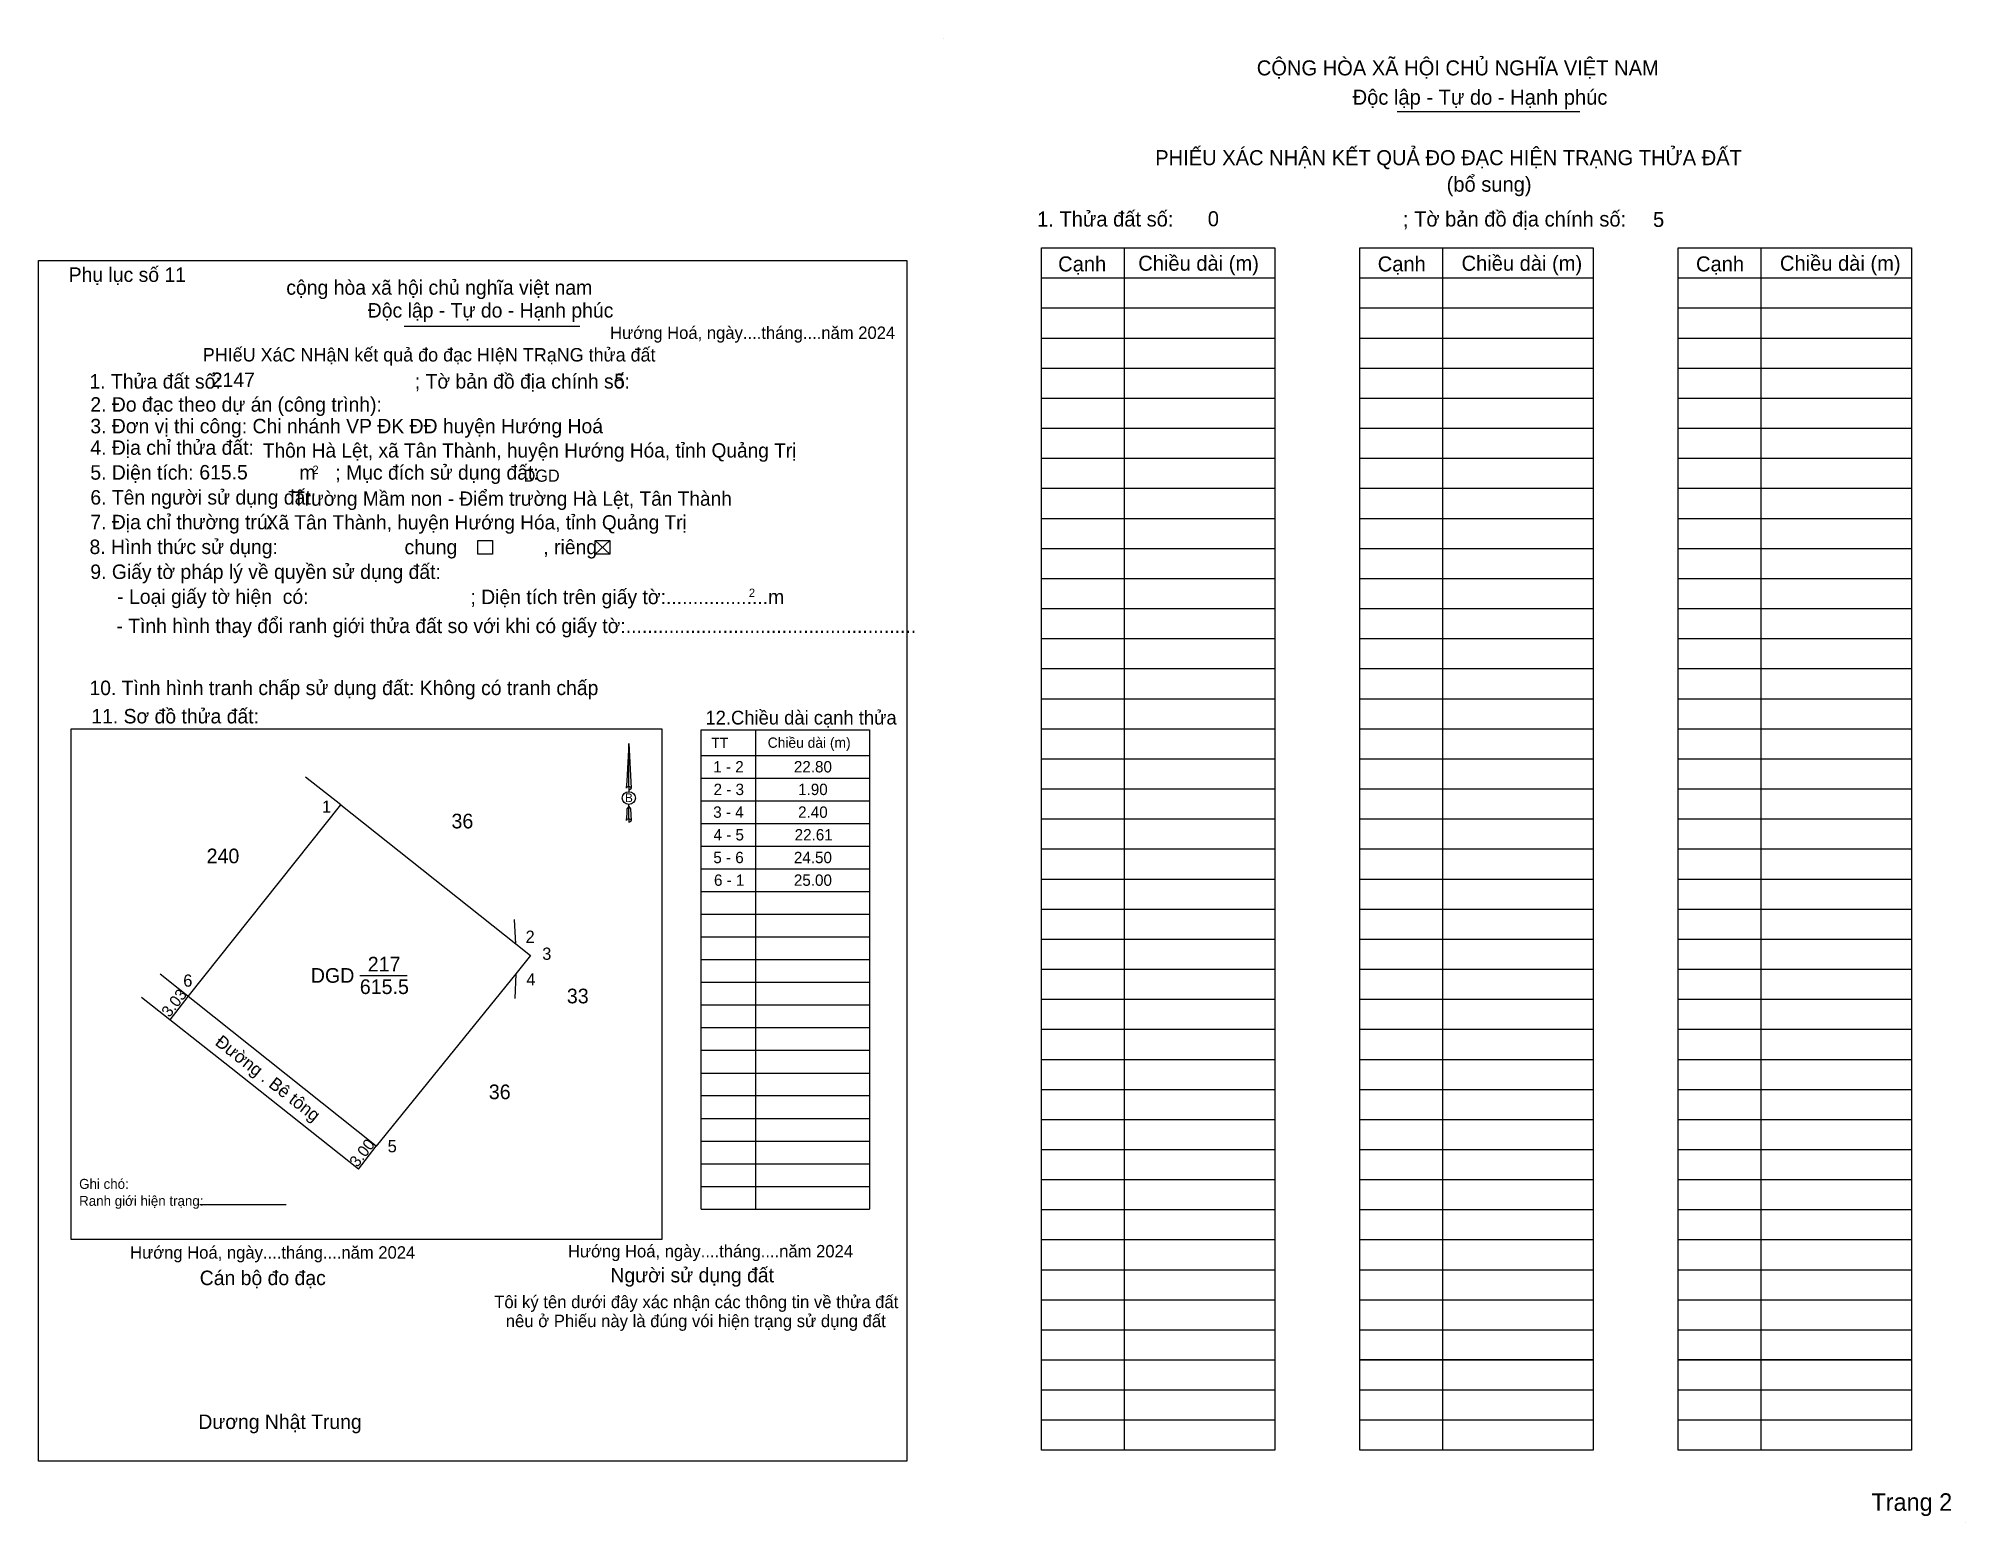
# Model space of a CAD drawing. Extents: x 538777 to 538973, y 1837500 to 1837652.
import ezdxf

# ---------------------------------------------------------------- set-up
doc = ezdxf.new("R2010")
doc.units = 0
for name, color, linetype in [('Level 1', 7, 'Continuous'), ('Level 10', 7, 'Continuous'), ('Level 12', 7, 'Continuous'), ('Level 13', 7, 'Continuous'), ('Level 27', 7, 'Continuous'), ('Level 3', 7, 'Continuous'), ('Level 36', 7, 'Continuous'), ('Level 40', 7, 'Continuous'), ('Level 49', 7, 'Continuous'), ('Level 52', 7, 'Continuous'), ('Level 53', 7, 'Continuous'), ('Level 6', 7, 'Continuous'), ('Level 63', 7, 'Continuous'), ('Level 9', 7, 'Continuous')]:
    doc.layers.add(name, color=color, linetype=linetype)

msp = doc.modelspace()

# ---------------------------------------------------------------- linework, layer by layer
at = {"layer": 'Level 1'}
for p, q in [((538869.23, 1837651.61), (538869.23, 1837651.61)), ((538915.48, 1837644.15), (538934.14, 1837644.15)), ((538887.64, 1837630.25), (538887.64, 1837507.59)), ((538920.11, 1837630.25), (538920.11, 1837507.59)), ((538952.58, 1837630.25), (538952.58, 1837507.59)), ((538879.2, 1837627.18), (538903.02, 1837627.18)), ((538911.68, 1837627.18), (538935.49, 1837627.18)), ((538944.15, 1837627.18), (538967.96, 1837627.18)), ((538879.2, 1837624.12), (538903.02, 1837624.12)), ((538911.68, 1837624.12), (538935.49, 1837624.12)), ((538944.15, 1837624.12), (538967.96, 1837624.12)), ((538879.2, 1837621.05), (538903.02, 1837621.05)), ((538911.68, 1837621.05), (538935.49, 1837621.05)), ((538944.15, 1837621.05), (538967.96, 1837621.05)), ((538879.2, 1837617.98), (538903.02, 1837617.98)), ((538911.68, 1837617.98), (538935.49, 1837617.98)), ((538944.15, 1837617.98), (538967.96, 1837617.98)), ((538879.2, 1837614.92), (538903.02, 1837614.92)), ((538911.68, 1837614.92), (538935.49, 1837614.92)), ((538944.15, 1837614.92), (538967.96, 1837614.92)), ((538879.2, 1837611.85), (538903.02, 1837611.85)), ((538911.68, 1837611.85), (538935.49, 1837611.85)), ((538944.15, 1837611.85), (538967.96, 1837611.85)), ((538879.2, 1837608.78), (538903.02, 1837608.78)), ((538911.68, 1837608.78), (538935.49, 1837608.78)), ((538944.15, 1837608.78), (538967.96, 1837608.78)), ((538879.2, 1837605.72), (538903.02, 1837605.72)), ((538911.68, 1837605.72), (538935.49, 1837605.72)), ((538944.15, 1837605.72), (538967.96, 1837605.72)), ((538879.2, 1837602.65), (538903.02, 1837602.65)), ((538911.68, 1837602.65), (538935.49, 1837602.65)), ((538944.15, 1837602.65), (538967.96, 1837602.65)), ((538879.2, 1837599.58), (538903.02, 1837599.58)), ((538911.68, 1837599.58), (538935.49, 1837599.58)), ((538944.15, 1837599.58), (538967.96, 1837599.58)), ((538879.2, 1837596.52), (538903.02, 1837596.52)), ((538911.68, 1837596.52), (538935.49, 1837596.52)), ((538944.15, 1837596.52), (538967.96, 1837596.52)), ((538879.2, 1837593.45), (538903.02, 1837593.45)), ((538911.68, 1837593.45), (538935.49, 1837593.45)), ((538944.15, 1837593.45), (538967.96, 1837593.45)), ((538879.2, 1837590.38), (538903.02, 1837590.38)), ((538911.68, 1837590.38), (538935.49, 1837590.38)), ((538944.15, 1837590.38), (538967.96, 1837590.38)), ((538879.2, 1837587.32), (538903.02, 1837587.32)), ((538911.68, 1837587.32), (538935.49, 1837587.32)), ((538944.15, 1837587.32), (538967.96, 1837587.32)), ((538879.2, 1837584.25), (538903.02, 1837584.25)), ((538911.68, 1837584.25), (538935.49, 1837584.25)), ((538944.15, 1837584.25), (538967.96, 1837584.25)), ((538850.04, 1837581.06), (538850.04, 1837532.17)), ((538879.2, 1837581.19), (538903.02, 1837581.19)), ((538911.68, 1837581.19), (538935.49, 1837581.19)), ((538944.15, 1837581.19), (538967.96, 1837581.19)), ((538844.48, 1837578.47), (538861.65, 1837578.47)), ((538879.2, 1837578.12), (538903.02, 1837578.12)), ((538911.68, 1837578.12), (538935.49, 1837578.12)), ((538944.15, 1837578.12), (538967.96, 1837578.12)), ((538844.48, 1837576.16), (538861.65, 1837576.16)), ((538879.2, 1837575.05), (538903.02, 1837575.05)), ((538911.68, 1837575.05), (538935.49, 1837575.05)), ((538944.15, 1837575.05), (538967.96, 1837575.05)), ((538844.48, 1837573.84), (538861.65, 1837573.84)), ((538844.48, 1837571.53), (538861.65, 1837571.53)), ((538879.2, 1837571.99), (538903.02, 1837571.99)), ((538911.68, 1837571.99), (538935.49, 1837571.99)), ((538944.15, 1837571.99), (538967.96, 1837571.99)), ((538844.48, 1837569.21), (538861.65, 1837569.21)), ((538879.2, 1837568.92), (538903.02, 1837568.92)), ((538911.68, 1837568.92), (538935.49, 1837568.92)), ((538944.15, 1837568.92), (538967.96, 1837568.92)), ((538844.48, 1837566.9), (538861.65, 1837566.9)), ((538879.2, 1837565.85), (538903.02, 1837565.85)), ((538911.68, 1837565.85), (538935.49, 1837565.85)), ((538944.15, 1837565.85), (538967.96, 1837565.85)), ((538844.48, 1837564.58), (538861.65, 1837564.58)), ((538844.48, 1837562.27), (538861.65, 1837562.27)), ((538879.2, 1837562.79), (538903.02, 1837562.79)), ((538911.68, 1837562.79), (538935.49, 1837562.79)), ((538944.15, 1837562.79), (538967.96, 1837562.79)), ((538844.48, 1837559.95), (538861.65, 1837559.95)), ((538879.2, 1837559.72), (538903.02, 1837559.72)), ((538911.68, 1837559.72), (538935.49, 1837559.72)), ((538944.15, 1837559.72), (538967.96, 1837559.72)), ((538844.48, 1837557.64), (538861.65, 1837557.64)), ((538844.48, 1837555.32), (538861.65, 1837555.32)), ((538879.2, 1837556.65), (538903.02, 1837556.65)), ((538911.68, 1837556.65), (538935.49, 1837556.65)), ((538944.15, 1837556.65), (538967.96, 1837556.65)), ((538879.2, 1837553.59), (538903.02, 1837553.59)), ((538911.68, 1837553.59), (538935.49, 1837553.59)), ((538944.15, 1837553.59), (538967.96, 1837553.59)), ((538844.48, 1837553.01), (538861.65, 1837553.01)), ((538844.48, 1837550.69), (538861.65, 1837550.69)), ((538879.2, 1837550.52), (538903.02, 1837550.52)), ((538911.68, 1837550.52), (538935.49, 1837550.52)), ((538944.15, 1837550.52), (538967.96, 1837550.52)), ((538844.48, 1837548.38), (538861.65, 1837548.38)), ((538879.2, 1837547.45), (538903.02, 1837547.45)), ((538911.68, 1837547.45), (538935.49, 1837547.45)), ((538944.15, 1837547.45), (538967.96, 1837547.45)), ((538844.48, 1837546.06), (538861.65, 1837546.06)), ((538844.48, 1837543.75), (538861.65, 1837543.75)), ((538879.2, 1837544.39), (538903.02, 1837544.39)), ((538911.68, 1837544.39), (538935.49, 1837544.39)), ((538944.15, 1837544.39), (538967.96, 1837544.39)), ((538844.48, 1837541.43), (538861.65, 1837541.43)), ((538879.2, 1837541.32), (538903.02, 1837541.32)), ((538911.68, 1837541.32), (538935.49, 1837541.32)), ((538944.15, 1837541.32), (538967.96, 1837541.32)), ((538844.48, 1837539.12), (538861.65, 1837539.12)), ((538879.2, 1837538.26), (538903.02, 1837538.26)), ((538911.68, 1837538.26), (538935.49, 1837538.26)), ((538944.15, 1837538.26), (538967.96, 1837538.26)), ((538844.48, 1837536.8), (538861.65, 1837536.8)), ((538844.48, 1837534.49), (538861.65, 1837534.49)), ((538879.2, 1837535.19), (538903.02, 1837535.19)), ((538911.68, 1837535.19), (538935.49, 1837535.19)), ((538944.15, 1837535.19), (538967.96, 1837535.19)), ((538844.48, 1837532.17), (538861.65, 1837532.17)), ((538879.2, 1837532.12), (538903.02, 1837532.12)), ((538911.68, 1837532.12), (538935.49, 1837532.12)), ((538944.15, 1837532.12), (538967.96, 1837532.12)), ((538879.2, 1837529.06), (538903.02, 1837529.06)), ((538911.68, 1837529.06), (538935.49, 1837529.06)), ((538944.15, 1837529.06), (538967.96, 1837529.06)), ((538879.2, 1837525.99), (538903.02, 1837525.99)), ((538911.68, 1837525.99), (538935.49, 1837525.99)), ((538944.15, 1837525.99), (538967.96, 1837525.99)), ((538879.2, 1837522.92), (538903.02, 1837522.92)), ((538911.68, 1837522.92), (538935.49, 1837522.92)), ((538944.15, 1837522.92), (538967.96, 1837522.92)), ((538879.2, 1837519.86), (538903.02, 1837519.86)), ((538911.68, 1837519.86), (538935.49, 1837519.86)), ((538944.15, 1837519.86), (538967.96, 1837519.86)), ((538879.2, 1837516.79), (538903.02, 1837516.79)), ((538911.68, 1837516.79), (538935.49, 1837516.79)), ((538944.15, 1837516.79), (538967.96, 1837516.79)), ((538879.2, 1837513.72), (538903.02, 1837513.72)), ((538911.68, 1837513.72), (538935.49, 1837513.72)), ((538944.15, 1837513.72), (538967.96, 1837513.72)), ((538879.2, 1837510.66), (538903.02, 1837510.66)), ((538879.2, 1837510.66), (538903.02, 1837510.66)), ((538911.68, 1837510.66), (538935.49, 1837510.66)), ((538911.68, 1837510.66), (538935.49, 1837510.66)), ((538944.15, 1837510.66), (538967.96, 1837510.66)), ((538944.15, 1837510.66), (538967.96, 1837510.66)), ((538973.46, 1837500.2), (538973.46, 1837500.2))]:
    msp.add_line(p, q, dxfattribs=at)
for points in [[(538879.2, 1837630.25), (538903.02, 1837630.25), (538903.02, 1837507.59), (538879.2, 1837507.59)], [(538911.68, 1837630.25), (538935.49, 1837630.25), (538935.49, 1837516.79), (538911.68, 1837516.79)], [(538911.68, 1837630.25), (538935.49, 1837630.25), (538935.49, 1837507.59), (538911.68, 1837507.59)], [(538944.15, 1837630.25), (538967.96, 1837630.25), (538967.96, 1837516.79), (538944.15, 1837516.79)], [(538944.15, 1837630.25), (538967.96, 1837630.25), (538967.96, 1837507.59), (538944.15, 1837507.59)]]:
    msp.add_lwpolyline(points, close=True, dxfattribs=at)
msp.add_lwpolyline([(538844.48, 1837532.17), (538844.48, 1837581.06), (538861.65, 1837581.06), (538861.65, 1837532.17)], dxfattribs=at)
at = {"layer": 'Level 10'}
for p, q in [((538833.67, 1837600.41), (538835.19, 1837598.99)), ((538835.19, 1837600.41), (538833.67, 1837598.99)), ((538792.17, 1837553.86), (538807.74, 1837573.42)), ((538807.74, 1837573.42), (538825.59, 1837559.23)), ((538825.59, 1837559.23), (538827.08, 1837558.05)), ((538827.08, 1837558.05), (538825.59, 1837556.17)), ((538811.35, 1837538.61), (538789.3, 1837556.14)), ((538825.59, 1837556.17), (538811.35, 1837538.61))]:
    msp.add_line(p, q, dxfattribs=at)
at = {"layer": 'Level 13'}
msp.add_line((538793.36, 1837532.64), (538802.17, 1837532.64), dxfattribs=at)
msp.add_lwpolyline([(538776.9, 1837628.97), (538865.47, 1837628.97), (538865.47, 1837506.46), (538776.9, 1837506.46)], close=True, dxfattribs=at)
at = {"layer": 'Level 27'}
for p, q in [((538807.74, 1837573.42), (538804.13, 1837576.26)), ((538825.59, 1837559.23), (538825.45, 1837561.72)), ((538825.59, 1837556.17), (538825.5, 1837553.68))]:
    msp.add_line(p, q, dxfattribs=at)
at = {"layer": 'Level 3'}
for p, q in [((538869.23, 1837651.61), (538869.23, 1837651.61)), ((538973.46, 1837500.2), (538973.46, 1837500.2))]:
    msp.add_line(p, q, dxfattribs=at)
at = {"layer": 'Level 40'}
for p, q in [((538837.11, 1837579.67), (538836.9, 1837575.83)), ((538837.11, 1837579.67), (538837.34, 1837575.12)), ((538837.11, 1837579.67), (538837.34, 1837575.12)), ((538837.11, 1837575.27), (538837.11, 1837579.67)), ((538837.11, 1837579.67), (538837.34, 1837575.12)), ((538836.9, 1837575.83), (538836.85, 1837575.12)), ((538837.11, 1837575.27), (538837.11, 1837575.11)), ((538837.11, 1837575.11), (538837.11, 1837574.97)), ((538837.11, 1837574.97), (538837.11, 1837574.8)), ((538837.11, 1837574.97), (538837.11, 1837574.8)), ((538837.11, 1837574.97), (538837.11, 1837574.8)), ((538837.34, 1837575.12), (538837.34, 1837575.12)), ((538836.91, 1837573.01), (538836.9, 1837572.55)), ((538837.11, 1837573.27), (538836.91, 1837573.01)), ((538837.11, 1837573.27), (538837.11, 1837573.47)), ((538837.11, 1837573.27), (538837.11, 1837573.47)), ((538837.11, 1837573.27), (538837.11, 1837573.47)), ((538837.11, 1837573.27), (538837.29, 1837573.01)), ((538837.11, 1837573.27), (538837.29, 1837573.01)), ((538837.11, 1837573.27), (538837.29, 1837573.01)), ((538837.11, 1837571.99), (538837.11, 1837573.27)), ((538837.29, 1837573.01), (538837.34, 1837571.83)), ((538837.29, 1837573.01), (538837.34, 1837571.83)), ((538837.29, 1837573.01), (538837.34, 1837571.83)), ((538836.9, 1837572.55), (538836.85, 1837571.83)), ((538837.11, 1837571.99), (538837.11, 1837571.8)), ((538837.11, 1837571.8), (538837.11, 1837571.68)), ((538837.34, 1837571.83), (538837.34, 1837571.83))]:
    msp.add_line(p, q, dxfattribs=at)
for centre, start_param, end_param in [((538837.11, 1837575.12), 1.570796, 3.074452), ((538837.11, 1837575.12), 0.067141, 1.570796), ((538837.11, 1837575.12), 4.712389, 6.283185), ((538837.11, 1837571.82), 2.491069, 3.074278), ((538837.11, 1837571.82), 1.570796, 2.491069), ((538837.11, 1837571.82), 0.067141, 1.570796), ((538837.11, 1837571.82), 4.712389, 6.283185)]:
    msp.add_ellipse(centre, major_axis=(0.248, 0), ratio=0.614131, start_param=start_param, end_param=end_param, dxfattribs=at)
msp.add_ellipse((538837.11, 1837574.12), major_axis=(0.678, 0), ratio=0.952727, dxfattribs=at)
at = {"layer": 'Level 49'}
for p, q in [((538790.31, 1837551.47), (538792.17, 1837553.86)), ((538809.52, 1837536.25), (538811.35, 1837538.61))]:
    msp.add_line(p, q, dxfattribs=at)
at = {"layer": 'Level 53'}
for p, q in [((538776.9, 1837628.97), (538776.9, 1837628.97)), ((538814.2, 1837622.26), (538832.11, 1837622.26)), ((538780.21, 1837581.18), (538840.47, 1837581.18)), ((538780.21, 1837529.07), (538780.21, 1837581.18)), ((538840.47, 1837581.18), (538840.47, 1837529.07)), ((538840.47, 1837529.07), (538780.21, 1837529.07)), ((538865.46, 1837506.47), (538865.46, 1837506.47))]:
    msp.add_line(p, q, dxfattribs=at)
for points in [[(538821.7, 1837600.41), (538823.22, 1837600.41), (538823.22, 1837598.99), (538821.7, 1837598.99)], [(538833.67, 1837600.41), (538835.19, 1837600.41), (538835.19, 1837598.99), (538833.67, 1837598.99)]]:
    msp.add_lwpolyline(points, close=True, dxfattribs=at)
at = {"layer": 'Level 6'}
msp.add_lwpolyline([(538809.52, 1837536.25), (538796.54, 1837546.54), (538787.41, 1837553.76)], dxfattribs=at)
at = {"layer": 'Level 9'}
msp.add_line((538809.67, 1837556.02), (538814.5, 1837556.02), dxfattribs=at)

# ---------------------------------------------------------------- texts
at = {"layer": 'Level 1'}
for s, height, p in [('CỘNG HÒA XÃ HỘI CHỦ NGHĨA VIỆT NAM', 1.5332, (538901.17, 1837647.85)), ('Độc lập - Tự do - Hạnh phúc', 1.5332, (538910.95, 1837644.86)), ('PHIẾU XÁC NHẬN KẾT QUẢ ĐO ĐẠC HIỆN TRẠNG THỬA ĐẤT', 1.5332, (538890.81, 1837638.69)), ('(bổ sung)', 1.533, (538920.54, 1837635.98)), ('1. Thửa đất số:', 1.5332, (538878.76, 1837632.43)), ('; Tờ bản đồ địa chính số:', 1.5332, (538916.08, 1837632.43)), ('Cạnh', 1.533, (538880.91, 1837627.85)), ('Chiều dài (m)', 1.5332, (538889.08, 1837627.92)), ('Cạnh', 1.533, (538913.51, 1837627.85)), ('Chiều dài (m)', 1.5332, (538922.06, 1837627.92)), ('Cạnh', 1.533, (538945.98, 1837627.85)), ('Chiều dài (m)', 1.5332, (538954.54, 1837627.92)), ('TT', 1.054, (538845.53, 1837579.21)), ('Chiều dài (m)', 1.0542, (538851.28, 1837579.24)), ('Trang 2', 1.789, (538963.87, 1837501.39))]:
    msp.add_text(s, height=height, dxfattribs=at).set_placement(p)
at = {"layer": 'Level 12'}
for s, p in [('3.03', (538790.25, 1837551.67)), ('3.00', (538809.43, 1837536.37))]:
    msp.add_text(s, height=1.16, rotation=52.2092, dxfattribs=at).set_placement(p)
at = {"layer": 'Level 13'}
for s, p in [('217', (538810.48, 1837556.42)), ('DGD', (538804.67, 1837555.27)), ('615.5', (538809.67, 1837554.12))]:
    msp.add_text(s, height=1.496, dxfattribs=at).set_placement(p)
at = {"layer": 'Level 36'}
for s, p in [('36', (538819.02, 1837571.02)), ('240', (538794.04, 1837567.46)), ('33', (538830.79, 1837553.17)), ('36', (538822.83, 1837543.39))]:
    msp.add_text(s, height=1.496, dxfattribs=at).set_placement(p)
at = {"layer": 'Level 40'}
msp.add_text('B', height=0.887, dxfattribs=at).set_placement((538836.73, 1837573.7))
at = {"layer": 'Level 52'}
for s, p in [('1 - 2', (538845.73, 1837576.73)), ('22.80', (538853.95, 1837576.73)), ('2 - 3', (538845.76, 1837574.42)), ('1.90', (538854.38, 1837574.42)), ('3 - 4', (538845.72, 1837572.1)), ('2.40', (538854.38, 1837572.1)), ('4 - 5', (538845.75, 1837569.79)), ('22.61', (538854.03, 1837569.79)), ('5 - 6', (538845.73, 1837567.47)), ('24.50', (538853.95, 1837567.47)), ('6 - 1', (538845.8, 1837565.16)), ('25.00', (538853.95, 1837565.16))]:
    msp.add_text(s, height=1.16, dxfattribs=at).set_placement(p)
at = {"layer": 'Level 53'}
for s, height, p in [('Phụ lục số 11', 1.4767, (538779.97, 1837626.78)), ('cộng hòa xã hội chủ nghĩa việt nam', 1.4783, (538802.17, 1837625.47)), ('Độc lập - Tự do - Hạnh phúc', 1.4783, (538810.48, 1837623.14)), ('Hướng Hoá, ngày....tháng....năm 2024', 1.2668, (538835.2, 1837620.96)), ('PHIếU XáC NHậN kết quả đo đạc HIệN TRạNG thửa đất', 1.3686, (538793.65, 1837618.66)), ('1. Thửa đất số:', 1.4767, (538782.09, 1837615.89)), ('; Tờ bản đồ địa chính số:', 1.4767, (538815.28, 1837615.9)), ('2. Đo đạc theo dự án (công trình):', 1.4762, (538782.18, 1837613.54)), ('3. Đơn vị thi công: Chi nhánh VP ĐK ĐĐ huyện Hướng Hoá', 1.4762, (538782.18, 1837611.33)), ('4. Địa chỉ thửa đất:', 1.4762, (538782.18, 1837609.14)), ('5. Diện tích:', 1.4762, (538782.18, 1837606.6)), ('m', 1.48, (538803.5, 1837606.6)), ('2', 0.845, (538804.84, 1837607.19)), ('; Mục đích sử dụng đất:', 1.4767, (538807.17, 1837606.6)), ('6. Tên người sử dụng đất:', 1.4762, (538782.18, 1837604.06)), ('7. Địa chỉ thường trú:', 1.4762, (538782.18, 1837601.54)), ('8. Hình thức sử dụng:', 1.4762, (538782.1, 1837599.01)), ('chung                , riêng', 1.4767, (538814.23, 1837598.99)), ('9. Giấy tờ pháp lý về quyền sử dụng đất:', 1.4762, (538782.18, 1837596.47)), ('     - Loại giấy tờ hiện  có:', 1.4767, (538782.18, 1837593.93)), ('     ; Diện tích trên giấy tờ:...................m', 1.4762, (538818.21, 1837593.9)), ('2', 0.845, (538849.36, 1837594.64)), ('     - Tình hình thay đổi ranh giới thửa đất so với khi có giấy tờ:......................................................', 1.47669, (538782.09, 1837590.95)), ('10. Tình hình tranh chấp sử dụng đất: Không có tranh chấp', 1.4762, (538782.09, 1837584.62)), ('11. Sơ đồ thửa đất:', 1.4762, (538782.28, 1837581.73)), ('12.Chiều dài cạnh thửa', 1.4024, (538844.93, 1837581.62)), ('Ghi chó:', 1.016, (538781.04, 1837534.24)), ('Ranh giới hiện trạng:', 1.0164, (538781.04, 1837532.51)), ('Hướng Hoá, ngày....tháng....năm 2024', 1.2668, (538786.24, 1837527.12)), ('Hướng Hoá, ngày....tháng....năm 2024', 1.2668, (538830.9, 1837527.25)), ('Cán bộ đo đạc', 1.4784, (538793.34, 1837524.42)), ('Người sử dụng đất', 1.4783, (538835.23, 1837524.7)), ('Tôi ký tên dưới đây xác nhận các thông tin về thửa đất ', 1.2723, (538823.38, 1837522.07)), ('nêu ở Phiếu này là đúng vói hiện trạng sử dụng đất', 1.2723, (538824.56, 1837520.13)), ('Dương Nhật Trung', 1.4762, (538793.2, 1837509.74))]:
    msp.add_text(s, height=height, dxfattribs=at).set_placement(p)
at = {"layer": 'Level 6'}
for s, p in [('0', (538896.17, 1837632.46)), ('5', (538941.59, 1837632.39))]:
    msp.add_text(s, height=1.53, rotation=359.8394, dxfattribs=at).set_placement(p)
for s, height, p in [('2147', 1.476, (538794.57, 1837616.05)), ('5', 1.48, (538835.62, 1837615.92)), ('Thôn Hà Lệt, xã Tân Thành, huyện Hướng Hóa, tỉnh Quảng Trị', 1.4561, (538799.78, 1837608.86)), ('615.5', 1.476, (538793.3, 1837606.62)), ('DGD', 1.238, (538826.38, 1837606.39)), ('Trường Mầm non - Điểm trường Hà Lệt, Tân Thành', 1.4561, (538802.85, 1837603.94)), ('Xã Tân Thành, huyện Hướng Hóa, tỉnh Quảng Trị', 1.4561, (538800.07, 1837601.52))]:
    msp.add_text(s, height=height, dxfattribs=at).set_placement(p)
at = {"layer": 'Level 63'}
msp.add_text('Đường . Bê tông', height=1.3, rotation=321.8987, dxfattribs=at).set_placement((538794.81, 1837549.01))
at = {"layer": 'Level 9'}
for s, p in [('1', (538805.81, 1837572.61)), ('2', (538826.58, 1837559.34)), ('3', (538828.28, 1837557.61)), ('6', (538791.66, 1837554.87)), ('4', (538826.66, 1837554.99)), ('5', (538812.51, 1837537.97))]:
    msp.add_text(s, height=1.25, dxfattribs=at).set_placement(p)

doc.saveas('drawing.dxf')
